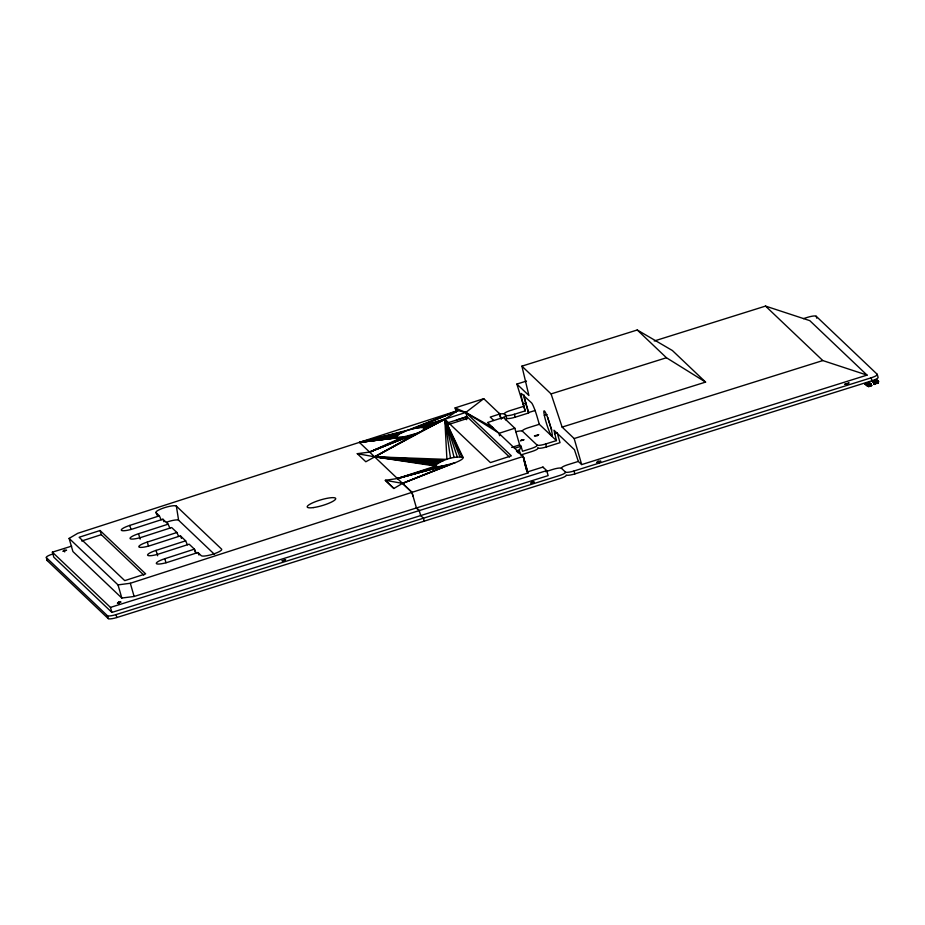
<?xml version="1.0" encoding="UTF-8"?>
<svg xmlns="http://www.w3.org/2000/svg" width="925" height="925" viewBox="0 0 925 925"><rect width="100%" height="100%" fill="white"/><g stroke="black" fill="none" stroke-linecap="round" stroke-linejoin="round"><path stroke-width="1.39" d="M874.079 383.944L875.501 383.921M870.437 384.072L869.118 383.863L870.541 383.979M875.27 383.736L873.709 383.875L875.108 383.413M872.518 381.424C873.281 381.482 872.183 381.84 876.75 380.568C876.761 382.43 866.956 381.805 877.097 380.314M878.288 381.574L877.316 381.99C874.645 381.308 883.121 380.094 873.847 382.661M424.274 521.122L423.43 518.208L420.678 515.583L419.233 510.588L416.447 507.964L411.949 492.331L359.386 442.381L396.952 436.091L399.415 433.929L404.919 431.374L457.887 410.573L465.749 412.469L493.013 427.708M419.638 432.172L369.618 452.082L357.293 453.678L365.826 461.76L422.078 430.9L424.552 428.749L444.809 419.222L465.749 412.469L483.752 398.687L499.835 413.984L501.315 419.118M393.877 488.481L385.309 480.295L402.525 483.37L448.058 464.998L438.647 466.616L436.704 466.512L435.478 465.333C442.844 459.505 453.62 456.141 462.962 457.251A14.453 2.868 -16.6 0 1 455.135 462.708L402.525 483.37L393.877 488.481L385.309 480.295L397.438 478.537L455.135 462.708M64.195 550.283L62.923 551.369L66.565 550.236L64.195 550.283L64.669 551.924M118.677 602.082L117.406 603.169L121.036 602.036L118.677 602.082L119.198 603.886M598.14 461.274L596.671 462.535L600.868 461.217L598.14 461.274L598.729 463.309M878.704 381.759L874.206 383.193C873.084 380.545 880.531 382.129 877.663 381.181M869.118 382.303C872.437 382.464 858.25 385.621 868.922 382.534M875.559 380.325L877.085 380.464M876.842 383.216L876.229 382.892L878.322 383.17C874.09 382.395 879.825 383.135 876.646 383.447M868.263 382.649L869.327 382.441M868.563 382.592L869.442 382.557M868.448 382.811L869.454 382.892L865.476 384.118L869.269 382.661M869.153 383.91L869.974 383.632L870.437 384.153L869.754 384.349C868.621 383.355 871.697 384.141 869.13 384.014M876.114 380.221C875.443 381.019 877.05 379.458 876.079 380.811L875.697 380.58M876.091 380.175L875.755 380.637M875.062 383.702C872.368 384.569 874.495 382.672 875.316 383.956M874.692 383.366L873.651 383.806L874.622 383.32M877.721 381.701C877.871 382.279 878.438 380.406 878.045 381.944L877.536 381.262M876.969 382.696L877.918 383.216L876.322 382.834C876.426 382.753 878.334 383.459 877.316 381.99L878.322 381.782M877.073 383.089L876.553 383.077M357.293 453.678L374.59 456.8L444.809 419.222L457.887 410.573L455.112 407.913L483.752 398.687M654.253 340.99L765.53 306.094L809.768 320.628L867.049 375.111L581.675 464.593L578.345 461.425L574.425 449.677L553.994 430.252L556.445 440.601L545.646 443.988A7.747 1.526 -16.1 0 1 537.02 445.075A7.747 1.526 -16.1 0 1 531.008 448.602L522.509 451.261L521.064 446.255L519.642 444.902L514.832 428.229L503.443 417.406L487.544 422.517L523.215 456.43L528.002 472.987L134.125 596.475L121.811 598.036L72.913 551.543L69.121 538.408L77.769 533.297L457.887 410.573L415.51 428.252L359.386 442.381L402.78 437.132L416.585 433.467L374.59 456.8L435.629 466.073L397.438 478.537L444.52 465.83M869.142 385.528L869.778 386.164L869.257 385.517L868.136 385.956L871.096 384.904L871.732 385.667L868.61 386.581L867.962 386.06M873.882 384.048C874.9 383.713 872.83 380.73 877.698 381.204M865.939 383.343C867.523 384.615 863.707 382.834 865.546 384.268M871.188 384.187L866.644 385.563C865.997 384.349 867.245 385.91 867.292 384.522L867.789 385.101L867.199 384.511M866.875 385.436C865.707 385.066 871.338 383.355 870.078 384.245M874.784 382.719C874.934 381.632 874.969 383.389 873.905 382.534M868.251 385.991L871.616 385.378L868.668 386.627M873.743 383.887C876.102 384.245 873.269 383.239 874.345 384.361M871.523 385.309L868.032 386.026L869.708 385.945M876.345 383.008L877.941 383.077L876.299 383.123M866.702 385.621C868.702 383.702 872.194 384.384 870.113 383.54C868.344 384.28 870.437 384.719 869.778 383.725M876.507 380.499L875.963 380.707M876.449 383.262L877.883 383.031L877.559 382.395M876.75 382.811L877.305 382.511L876.484 383.17M876.761 380.603L875.593 380.464L876.391 380.476M865.962 383.933L866.112 383.505M874.032 381.609L873.327 381.343M866.783 385.251L867.072 384.603L867.754 385.135M873.177 381.366L872.853 381.192M874.761 382.834L874.333 382.349M869.176 385.54L869.153 386.118M875.836 380.267L876.091 381.112M867.384 384.962L867.743 384.927M873.767 383.759L874.322 383.574M422.078 430.9L444.809 419.222L490.423 462.592L511.352 455.84L465.749 412.469L455.112 407.913L456.291 412.041M870.737 384.037L869.801 384.511L870.749 384.106M878.01 381.32L877.663 381.852M423.754 429.732L444.809 419.222L462.962 457.251M459.945 456.707L444.809 419.222L415.51 428.252L421.384 427.466L424.402 428.009L444.809 419.222L461.876 456.811M874.622 384.037L874.518 383.436L874.68 384.106M405.983 436.577L369.618 452.082L413.128 434.681M868.656 382.915L867.893 382.696L868.98 382.407L868.402 382.823M874.53 382.499C875.825 382.279 874.252 382.326 874.807 383.482M870.078 383.517L869.28 384.037M874.194 383.748L873.917 383.921M874.09 384.233L875.304 383.806L874.102 383.609M868.818 385.922L869.558 386.176L868.887 385.817M409.509 435.744L369.618 452.082L402.78 437.132L359.386 442.381L404.919 431.374M869.697 383.771L869.939 384.06M411.983 429.084L457.887 410.573M870.078 384.072L869.72 384.546M876.368 380.533L875.547 380.418L876.218 380.568M451.678 463.922L402.525 483.37L411.926 492.343L413.012 496.216M875.223 383.817L873.928 384.072L875.004 383.482M874.599 383.69L874.021 384.153M423.315 427.57L444.809 419.222L457.274 456.938M421.384 427.466L444.809 419.222L454.071 457.493M873.212 381.25L873.397 381.852M869.176 385.76L868.263 385.852L868.679 386.477M869.662 386.222L869.222 385.864M418.713 427.697L444.809 419.222L450.533 458.326M499.835 413.984L490.227 417.083L493.811 420.505M876.854 380.036L872.391 381.47L876.692 379.886M870.437 383.609L866.066 385.008M100.073 530.511L79.134 537.263L124.748 580.634L145.676 573.882L100.073 530.511L101.311 534.662L143.814 575.084M169.876 528.129L168.13 524.174L162.916 519.214L133.292 528.765A10.695 2.127 -16.6 0 1 121.418 530.36A10.695 2.127 -16.6 0 1 129.766 525.412L159.377 515.849L161.123 519.804M81.689 540.998L101.311 534.662M447.203 423.014L466.986 416.632L509.49 457.042M448.741 424.471L467.368 418.458L465.83 417.002L466.616 419.719M178.641 536.454L176.895 532.499L171.668 527.539L142.045 537.101A10.695 2.127 -16.6 0 1 130.171 538.685A10.695 2.127 -16.6 0 1 138.519 533.737L168.13 524.174M187.393 544.79L185.648 540.824L180.433 535.864L150.81 545.426A10.695 2.127 -16.6 0 1 138.935 547.01A10.695 2.127 -16.6 0 1 147.272 542.073L176.895 532.499M514.832 428.229L498.933 433.339L499.627 435.721M196.158 553.115L194.4 549.161L189.186 544.189L159.562 553.751A10.695 2.127 -16.6 0 1 147.688 555.335A10.695 2.127 -16.6 0 1 156.036 550.398L185.648 540.824M157.146 515.26L156.036 512.67A10.742 2.139 -16.6 0 1 164.43 507.709A10.742 2.139 -16.6 0 1 176.363 506.114L221.607 549.138A10.742 2.139 -16.6 0 1 213.213 554.098A10.742 2.139 -16.6 0 1 201.28 555.694L197.95 552.526L168.315 562.076A10.695 2.127 -16.6 0 1 156.441 563.66A10.695 2.127 -16.6 0 1 164.789 558.723L194.4 549.161L195.672 553.266M69.121 538.408L118.018 584.901L130.309 583.259L523.215 456.43L528.002 472.987M865.337 383.632L865.8 384.072L865.106 383.678M868.737 382.534L869.199 382.973M870.205 383.609L866.205 384.962M866.332 384.858L867.361 384.892M874.437 383.066L877.328 382.279L876.68 381.493M877.166 382.672L877.871 382.996M503.258 417.545A7.747 1.538 -16.1 0 0 505.929 415.51L504.426 414.007A7.747 1.526 -16 0 0 498.702 414.319M876.599 383.239L878.207 383.17L877.27 382.488M521.897 366.15L637.244 329.982L672.394 350.529L705.59 382.094L562.123 427.096L551.08 393.911L521.897 366.15L528.915 395.518L516.867 384.06L526.487 381.054M456.522 420.008L465.853 417.071M551.08 393.911L666.439 357.744L705.59 382.094M525.932 403.15L528.765 412.943L515.225 417.187A7.747 1.526 -16.1 0 1 506.611 418.273L505.767 415.36A7.747 1.526 -16.1 0 0 514.381 414.273L525.192 410.885L523.203 404.005L525.932 403.15L525.076 399.982A13.274 1.492 72.6 0 1 524.024 394.917M525.273 466.027L523.215 456.43L527.019 472.062L542.963 467.056L546.71 470.617L548.143 475.612L111.902 612.408L53.812 557.174L52.367 552.167L71.664 546.12M524.186 406.191L510.427 410.503A7.747 1.526 -16.1 0 0 504.356 414.018L505.825 415.337M803.432 318.628L807.548 317.333A7.747 1.526 -16.1 0 1 816.174 316.246L877.224 374.29L878.068 377.215A7.747 1.526 -16.1 0 1 871.997 380.73L574.876 473.901A7.747 1.526 -16.1 0 1 566.25 474.988A7.747 1.526 -16.1 0 1 560.249 478.491L116.862 617.518A7.747 1.526 -16.1 0 1 108.248 618.605L47.198 560.562L46.354 557.636A7.747 1.526 -16.1 0 1 52.424 554.121M524.012 397.392L528.395 412.596L535.263 410.446M544.363 415.429L543.969 413.163A13.274 1.492 72.6 0 1 548.883 421.164A13.274 1.492 72.6 0 1 551.473 435.756A13.274 1.492 72.6 0 1 544.363 415.429L547.091 414.573M556.445 440.601L539.298 424.297L528.487 427.685A7.747 1.526 -16.1 0 0 522.428 431.2A7.747 1.526 -16.1 0 0 515.803 431.744M554.468 433.721L557.197 432.865L560.018 442.67L546.49 446.914A7.747 1.526 -16.1 0 1 537.864 448.001M511.675 447.399L519.642 444.902M514.427 448.347L521.064 446.255L519.607 449.897L516.52 450.868M562.123 427.096L574.159 438.542L822.811 360.565L867.049 375.111M52.367 552.167L110.457 607.401L546.71 470.617M545.623 471.681L552.907 469.391A7.747 1.526 -16.1 0 1 561.533 468.304A7.747 1.526 -16.1 0 1 567.534 464.812L578.345 461.425M46.354 557.636L107.404 615.692A7.747 1.526 -16.1 0 0 116.018 614.605L559.405 475.566A7.747 1.526 -16.1 0 0 565.464 472.051A7.747 1.526 -16.1 0 0 574.032 470.987L871.153 377.816A7.747 1.526 -16.1 0 0 877.224 374.29M864.829 383.84L869.361 382.649M864.759 383.84L865.442 384.407L869.962 383.019M872.321 381.482L873.003 382.037L877.467 380.58M866.632 385.517L871.061 384.129M874.194 383.147L878.611 381.771M873.582 383.748L875.015 383.609M876.322 382.834L878.068 383.251M877.224 382.846L877.686 383.285M441.317 466.385L397.438 478.537L436.704 466.512M875.686 383.921C873.142 385.147 874.946 383.632 873.824 383.806L874.287 384.418M397.438 478.537L438.647 466.616M400.12 437.363L359.386 442.381L401.866 432.657M398.178 437.259L359.386 442.381L399.415 433.929M359.386 442.381L397.738 435.097M871.2 384.997L871.616 385.401M878.299 381.47L878.045 381.956M443.457 460.615L374.59 456.8L435.478 465.333M876.472 382.973L877.085 383.054M440.392 461.91L374.59 456.8L436.265 464.35M437.941 463.182L374.59 456.8L446.914 459.39L444.809 419.222M498.205 432.646L465.749 412.469L466.986 416.632M877.05 380.695L876.518 380.071M873.94 381.667L873.674 381.389M873.882 382.441L874.634 383.019M765.53 306.094L822.811 360.565M637.244 329.982L666.439 357.744M525.192 410.885L516.867 384.06M522.428 431.2L537.078 445.087M561.463 468.328L565.464 472.051M416.458 507.952L419.233 510.588M176.363 506.114L178.606 520.243L214.6 554.468M156.036 512.67L159.377 515.849M516.485 451.099L518.555 453.065M866.274 383.794L865.465 384.442M197.95 552.526L198.991 555.046M180.433 535.864L181.485 538.396M162.916 519.214L163.968 521.746M525.782 468.015L526.14 469.091M164.789 558.723L166.014 562.758M156.036 550.398L157.666 555.775M147.272 542.073L148.509 546.108M138.519 533.737L140.149 539.125M129.766 525.412L130.992 529.447M876.888 383.517L877.178 382.603M499.107 413.29L500.217 417.14M871.153 377.816L871.997 380.73M868.991 386.257L868.182 385.841M816.174 316.246L816.74 318.188M574.159 438.542L581.675 464.593M574.032 470.987L574.876 473.901M545.646 443.988L546.49 446.914M539.298 424.297L537.309 417.418A13.274 1.492 72.6 0 0 531.517 402.826L521.342 393.46A13.274 1.492 72.6 0 0 522.347 400.837L523.203 404.005M542.963 467.056L543.148 467.68M514.381 414.273L515.225 417.187M519.179 450.036L520.625 455.031L531.852 451.516A7.735 1.526 -16.1 0 0 537.922 448.001M130.309 583.259L134.125 596.475M118.018 584.901L121.811 598.036M116.018 614.605L116.862 617.518M110.457 607.401L111.902 612.408M107.404 615.692L108.248 618.605M424.402 428.009L424.552 428.749M396.952 436.091L397.103 436.82M506.669 418.262A7.747 1.538 -16.1 0 1 505.42 419.8M502.472 417.892A7.747 1.538 -16.1 0 1 500.703 418.551M166.454 522.255A8.984 1.781 -16.1 0 1 178.606 520.243M47.198 560.562A7.747 1.526 -16.1 0 1 47.545 559.648M551.797 429.998A13.274 1.492 72.6 0 1 547.739 417.372M285.536 559.602L284.264 560.689L281.894 560.747L285.536 559.602M538.593 434.623L537.124 435.883L534.396 435.941L538.593 434.623M531.956 482.098L530.684 483.185L534.315 482.052L531.956 482.098M848.872 382.915L847.404 384.176L844.675 384.233L848.872 382.915M521.7 439.745L520.44 440.843L524.07 439.699L521.7 439.745M870.159 384.072L869.5 384.222L870.147 384.025M874.449 383.875L873.824 383.806L874.426 383.898M313.274 507.594A14.846 2.948 -16.6 0 0 335.671 498.968A14.846 2.948 -16.6 0 0 315.471 501.662A14.846 2.948 -16.6 0 0 313.274 507.594"/></g></svg>
